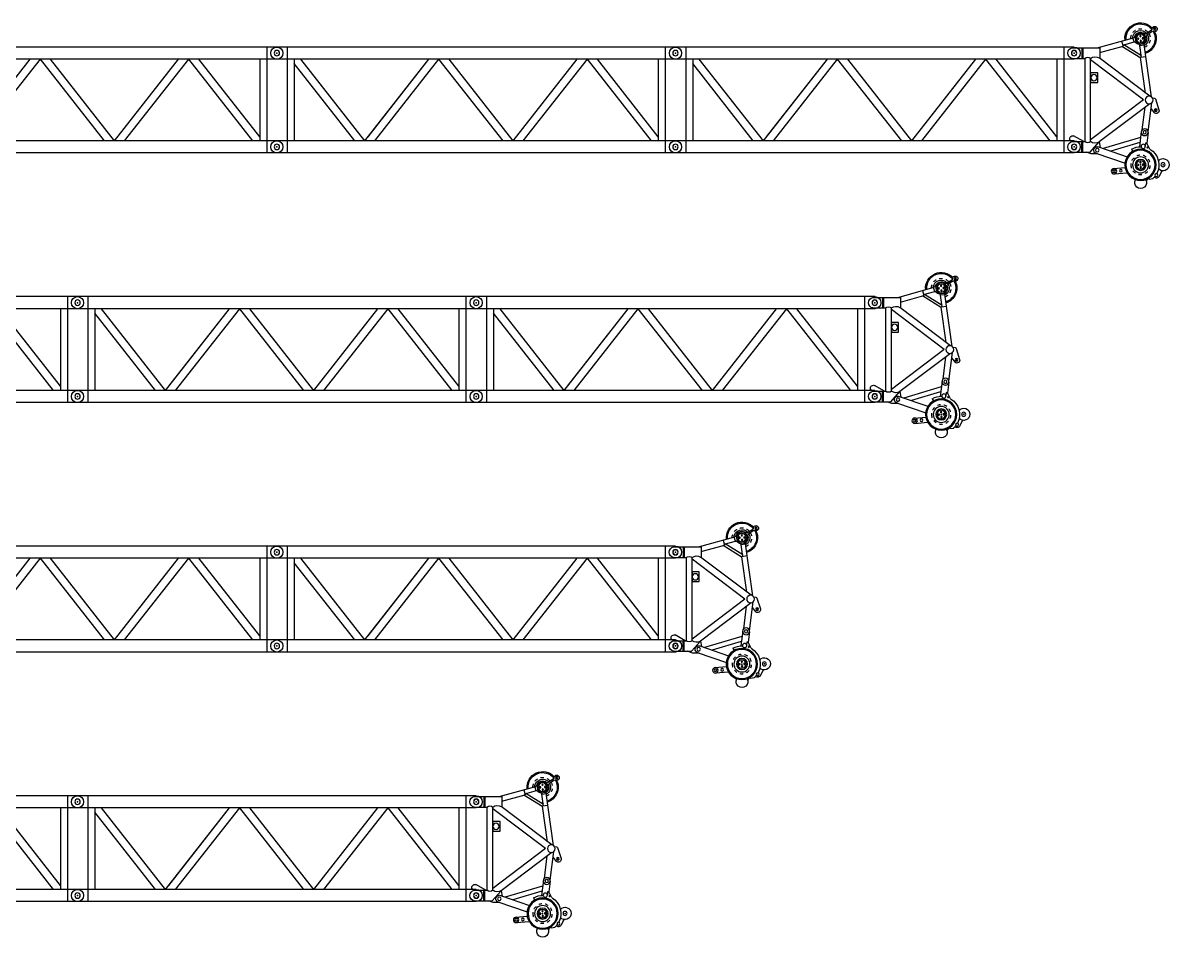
# Model space of a CAD drawing. Header units: millimetres. Extents: x 145 to 546, y 191 to 658.
# Drawn here: x 240.39 to 274.9, y 270.88 to 298.41 of the extents above; entities that cross this region are included whole.
import ezdxf

# ---------------------------------------------------------------- set-up
doc = ezdxf.new("R2010")
doc.units = ezdxf.units.MM
doc.linetypes.add('HIDDEN2', pattern=[0.1875, 0.125, -0.0625])

# ---------------------------------------------------------------- blocks, each defined once
blk = doc.blocks.new('DEMAG CC8800 HEAD')
for p, q in [((-2351, 3475), (-2193, 3368)), ((-2326, 3511), (-2169, 3405)), ((-1465, 3066), (-1811, 3161)), ((-1803, 3159), (-1769, 3281)), ((-694, 2983), (-1791, 3288)), ((-1431, 3188), (-1473, 3036)), ((-2325, 1509), (-2105, 3082)), ((-2107, 3063), (-1982, 3046)), ((-2031, 2695), (-1981, 3050)), ((-2024, 2742), (-1494, 3073)), ((-2004, 2670), (-1435, 3026)), ((-776, 2843), (-1473, 3036)), ((57, 2983), (-776, 2983)), ((-776, 2983), (-776, 2661)), ((-264, 2983), (-264, 2666)), ((-231, 2983), (-231, 2666)), ((-2275, 1528), (-754, 2678)), ((-2156, 2712), (-2001, 2690)), ((-2150, 1622), (-2001, 2690)), ((-2090, 1413), (-498, 2617)), ((-498, 159), (-498, 2666)), ((57, 2666), (-325, 2666)), ((-325, 2666), (-325, 159)), ((-2449, 1445), (-2554, 1115)), ((-2352, 1482), (-2420, 1470)), ((-2090, 1413), (-498, 208)), ((-2316, 1150), (-2411, 1029)), ((-2227, 460), (-2338, 1328)), ((-2275, 1297), (-754, 147)), ((-2053, 516), (-2140, 1196)), ((-2228, 430), (-2187, 113)), ((-2023, 460), (-1964, 3)), ((-2282, -69), (-2187, 113)), ((-2187, 113), (-2150, 115)), ((-2150, 115), (-2142, 10)), ((-2000, 286), (-877, -49)), ((-1981, 135), (-1104, -126)), ((-731, 1), (-1600, -296)), ((-754, 147), (-780, -16)), ((-483, -159), (-754, 147)), ((57, 159), (-325, 159)), ((-293, 159), (14, 333)), ((-264, -159), (-264, 159)), ((-231, -159), (-231, 159)), ((71, 159), (114, 190)), ((-1729, -68), (-1767, -135)), ((-650, -192), (-1533, -494)), ((-708, -212), (-515, -212)), ((-515, -212), (-366, -159)), ((57, -159), (-483, -159)), ((-1193, -650), (-1536, -620)), ((-2627, -739), (-2558, -888)), ((-2257, -970), (-2377, -953)), ((-2240, -947), (-2257, -970)), ((-2171, -1035), (-2240, -947)), ((-1208, -813), (-1594, -780))]:
    blk.add_line(p, q)
blk.add_lwpolyline([(-717, 1938), (-717, 2229), (-498, 2229), (-498, 1938)], close=True)
for centre, radius in [((-2421, 3548), 34.8), ((-2000, 3264), 166), ((-2000, 3264), 127), ((-2072, 3268), 19.7), ((-2004, 3192), 19.7), ((-1996, 3336), 19.7), ((-1928, 3260), 19.7), ((0, 2824), 76.9), ((-597, 2083), 93), ((-2259, 1413), 116), ((-2456, 1106), 41.5), ((-2125, 442), 104), ((-2125, 442), 48.4), ((-2080, 14), 63.1), ((0, 0), 76.9), ((-2000, -543), 470), ((-2000, -543), 439), ((-2000, -543), 240), ((-2208, -21), 15.6), ((-697, -98), 54.6), ((-2676, -538), 60.8), ((-2000, -543), 166), ((-2000, -543), 127), ((-2072, -539), 19.7), ((-2004, -616), 19.7), ((-1996, -471), 19.7), ((-1928, -547), 19.7), ((-1406, -717), 39.5), ((-1201, -732), 82), ((-2477, -850), 45.9), ((-1201, -732), 39.5)]:
    blk.add_circle(centre, radius)
at = {"color": 1, "linetype": 'HIDDEN2'}
blk.add_circle((-2000, -543), 293, dxfattribs=at)
for centre, radius, start, end in [((-2421, 3548), 78.6, 356.3901, 295.5214), ((-2000, 3264), 470, 154.04, 252.4274), ((-2000, 3264), 439, 150.6331, 251.7374), ((-2371, 3445), 36.2, 55.9557, 115.5214), ((-2000, 3264), 470, 354.1062, 137.8715), ((-2000, 3264), 439, 354.7962, 141.2783), ((-2306, 3541), 36.2, 176.3901, 235.9557), ((-2000, 3264), 240, 3.6117, 140.7018), ((-2000, 3264), 190, 14.979, 131.0448), ((-2000, 3264), 240, 151.2097, 242.9219), ((-2214, 3338), 36.2, 340.8667, 55.9557), ((-2000, 3264), 190, 160.8667, 231.5546), ((-2148, 3435), 36.2, 235.9557, 311.0448), ((-2141, 3087), 36.2, 352.0417, 51.5546), ((-2000, 3264), 190, 283.9755, 322.5581), ((-1820, 3127), 36.2, 74.492, 142.5581), ((-1781, 3322), 36.2, 194.979, 254.492), ((-1945, 3045), 36.2, 103.9755, 172.0417), ((32, 2824), 161, 278.9461, 81.0539), ((-634, 2490), 223, 52.3466, 122.3647), ((-412, 2570), 129, 47.8513, 132.1487), ((-2414, 1434), 36.2, 100.1782, 162.3479), ((-2470, 1093), 86.9, 165.496, 312.7522), ((-1992, -514), 518, 59.4476, 92.8192), ((-634, 335), 223, 237.6353, 307.6534), ((-697, -98), 105, 281.234, 109.025), ((-412, 254), 129, 227.8513, 312.1487), ((40, 244), 91.8, 323.6278, 106.2493), ((32, 0), 161, 278.9461, 81.0539), ((-2000, -543), 552, 120.7738, 208.3452), ((-2676, -538), 184, 41.0669, 318.1095), ((-2659, -758), 36.4, 30.4131, 94.4228), ((-2477, -850), 89.2, 205.0289, 317.3846), ((-2000, -543), 552, 217.1835, 228.2374), ((-2002, -1076), 175, 149.5408, 30.1142)]:
    blk.add_arc(centre, radius, start, end)
for start, end in [(0.0403, 141.6581), (150.2534, 246.4934)]:
    blk.add_arc((-2000, 3264), 293, start, end, dxfattribs=at)
for p in [(-2421, 3548), (0, 2824), (-2456, 1106), (0, 0), (-2676, -538), (-2000, -543)]:
    blk.add_point(p)
blk = doc.blocks.new('DEMAG CC8800 BOOM SECTION 12 M')
for p, q in [((-12000, 3008), (0, 3008)), ((-11693, 3008), (-11693, -183)), ((-307, 3008), (-307, -183)), ((-12000, 2641), (0, 2641)), ((-11482, 2641), (-11482, 183)), ((-11482, 307), (-9650, 2641)), ((-11276, 183), (-9347, 2641)), ((-7417, 183), (-9347, 2641)), ((-7113, 183), (-9043, 2641)), ((-7113, 183), (-5184, 2641)), ((-6809, 183), (-4880, 2641)), ((-2950, 183), (-4880, 2641)), ((-2950, 183), (-4880, 2641)), ((-2744, 307), (-4576, 2641)), ((-2647, 183), (-4576, 2641)), ((-2647, 183), (-717, 2641)), ((-2343, 183), (-518, 2508)), ((-518, 2641), (-518, 183)), ((-12000, 183), (0, 183)), ((-12000, -183), (0, -183))]:
    blk.add_line(p, q)
for centre in [(-12000, 2824), (0, 2824), (-12000, 0), (0, 0)]:
    blk.add_circle(centre, 81.6)
for centre, start, end in [((-12000, 2824), 90, 270), ((0, 2824), 270, 90), ((-12000, 0), 90, 270), ((0, 0), 270, 90)]:
    blk.add_arc(centre, 183, start, end)
for p in [(-12000, 2824), (0, 2824), (-12000, 0), (0, 0)]:
    blk.add_point(p)
blk = doc.blocks.new('DEMAG CC8800 BOOM 78 M SSL')
at = {"extrusion": (0, 0, -1), "zscale": -1}
for name, p in [('DEMAG CC8800 HEAD', (-76000, -1412)), ('DEMAG CC8800 BOOM SECTION 12 M', (-52000, -1412)), ('DEMAG CC8800 BOOM SECTION 12 M', (-64000, -1412))]:
    blk.add_blockref(name, p, dxfattribs=at)
blk = doc.blocks.new('DEMAG CC8800 BOOM 84 M SSL')
at = {"extrusion": (0, 0, -1), "zscale": -1}
for name, p in [('DEMAG CC8800 HEAD', (-82000, -1412)), ('DEMAG CC8800 BOOM SECTION 12 M', (-58000, -1412)), ('DEMAG CC8800 BOOM SECTION 12 M', (-70000, -1412))]:
    blk.add_blockref(name, p, dxfattribs=at)
blk = doc.blocks.new('DEMAG CC8800 BOOM 90 M SSL')
at = {"extrusion": (0, 0, -1), "zscale": -1}
for name, p in [('DEMAG CC8800 HEAD', (-88000, -1412)), ('DEMAG CC8800 BOOM SECTION 12 M', (-52000, -1412)), ('DEMAG CC8800 BOOM SECTION 12 M', (-64000, -1412)), ('DEMAG CC8800 BOOM SECTION 12 M', (-76000, -1412))]:
    blk.add_blockref(name, p, dxfattribs=at)
blk = doc.blocks.new('DEMAG CC8800 BOOM 96 M SSL')
at = {"extrusion": (0, 0, -1), "zscale": -1}
for name, p in [('DEMAG CC8800 HEAD', (-94000, -1412)), ('DEMAG CC8800 BOOM SECTION 12 M', (-58000, -1412)), ('DEMAG CC8800 BOOM SECTION 12 M', (-70000, -1412)), ('DEMAG CC8800 BOOM SECTION 12 M', (-82000, -1412))]:
    blk.add_blockref(name, p, dxfattribs=at)

msp = doc.modelspace()

# ---------------------------------------------------------------- block references
at = {"xscale": 0.001000000003841706, "yscale": 0.001000000000203727, "zscale": 0.001}
for name, p in [('DEMAG CC8800 BOOM 96 M SSL', (178.037, 296.091)), ('DEMAG CC8800 BOOM 90 M SSL', (178.037, 288.574)), ('DEMAG CC8800 BOOM 84 M SSL', (178.037, 281.057)), ('DEMAG CC8800 BOOM 78 M SSL', (178.037, 273.54))]:
    msp.add_blockref(name, p, dxfattribs=at)

doc.saveas('drawing.dxf')
